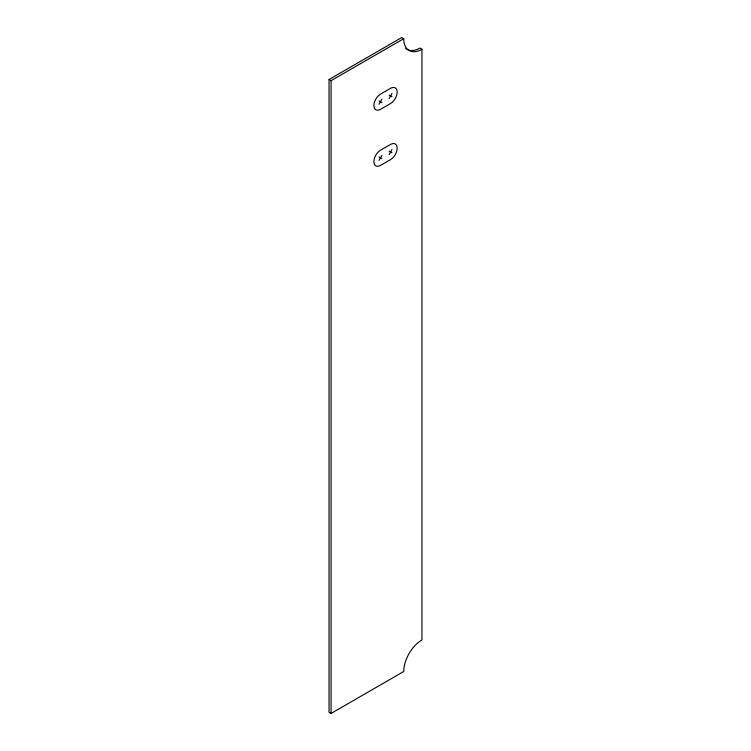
<?xml version="1.0" encoding="UTF-8"?>
<svg xmlns="http://www.w3.org/2000/svg" width="751" height="751" viewBox="0 0 751 751"><rect width="100%" height="100%" fill="white"/><g stroke="black" fill="none" stroke-linecap="round" stroke-linejoin="round"><path stroke-width="1.13" d="M379.03 104.229L381.893 99.273M389.149 98.381L392.013 93.424M379.03 160.32L381.893 155.363M389.149 154.471L392.013 149.515M329.051 79.503L401.71 37.55L403.738 38.714A25.759 14.87 -60 0 0 421.949 49.237L421.949 639.946A25.759 14.87 -60 0 0 403.738 671.497L331.078 713.45L329.051 712.286L329.051 79.503L331.078 80.667L403.738 38.714M421.949 49.237L419.922 48.064A25.759 14.87 -60 0 1 405.662 48.346M389.149 95.077L392.013 96.729M379.03 100.925L381.893 102.577M389.149 151.167L392.013 152.819M379.03 157.015L381.893 158.668M331.078 80.667L331.078 713.45M390.576 88.308L380.457 94.157A9.303 5.37 -60 0 0 373.885 105.544A9.303 5.37 -60 0 0 380.457 109.346L390.576 103.497A9.303 5.37 -60 0 0 397.157 92.11A9.303 5.37 -60 0 0 390.576 88.308M390.576 144.399L380.457 150.247A9.303 5.37 -60 0 0 373.885 161.634A9.303 5.37 -60 0 0 380.457 165.436L390.576 159.588A9.303 5.37 -60 0 0 397.157 148.2A9.303 5.37 -60 0 0 390.576 144.399"/></g></svg>
